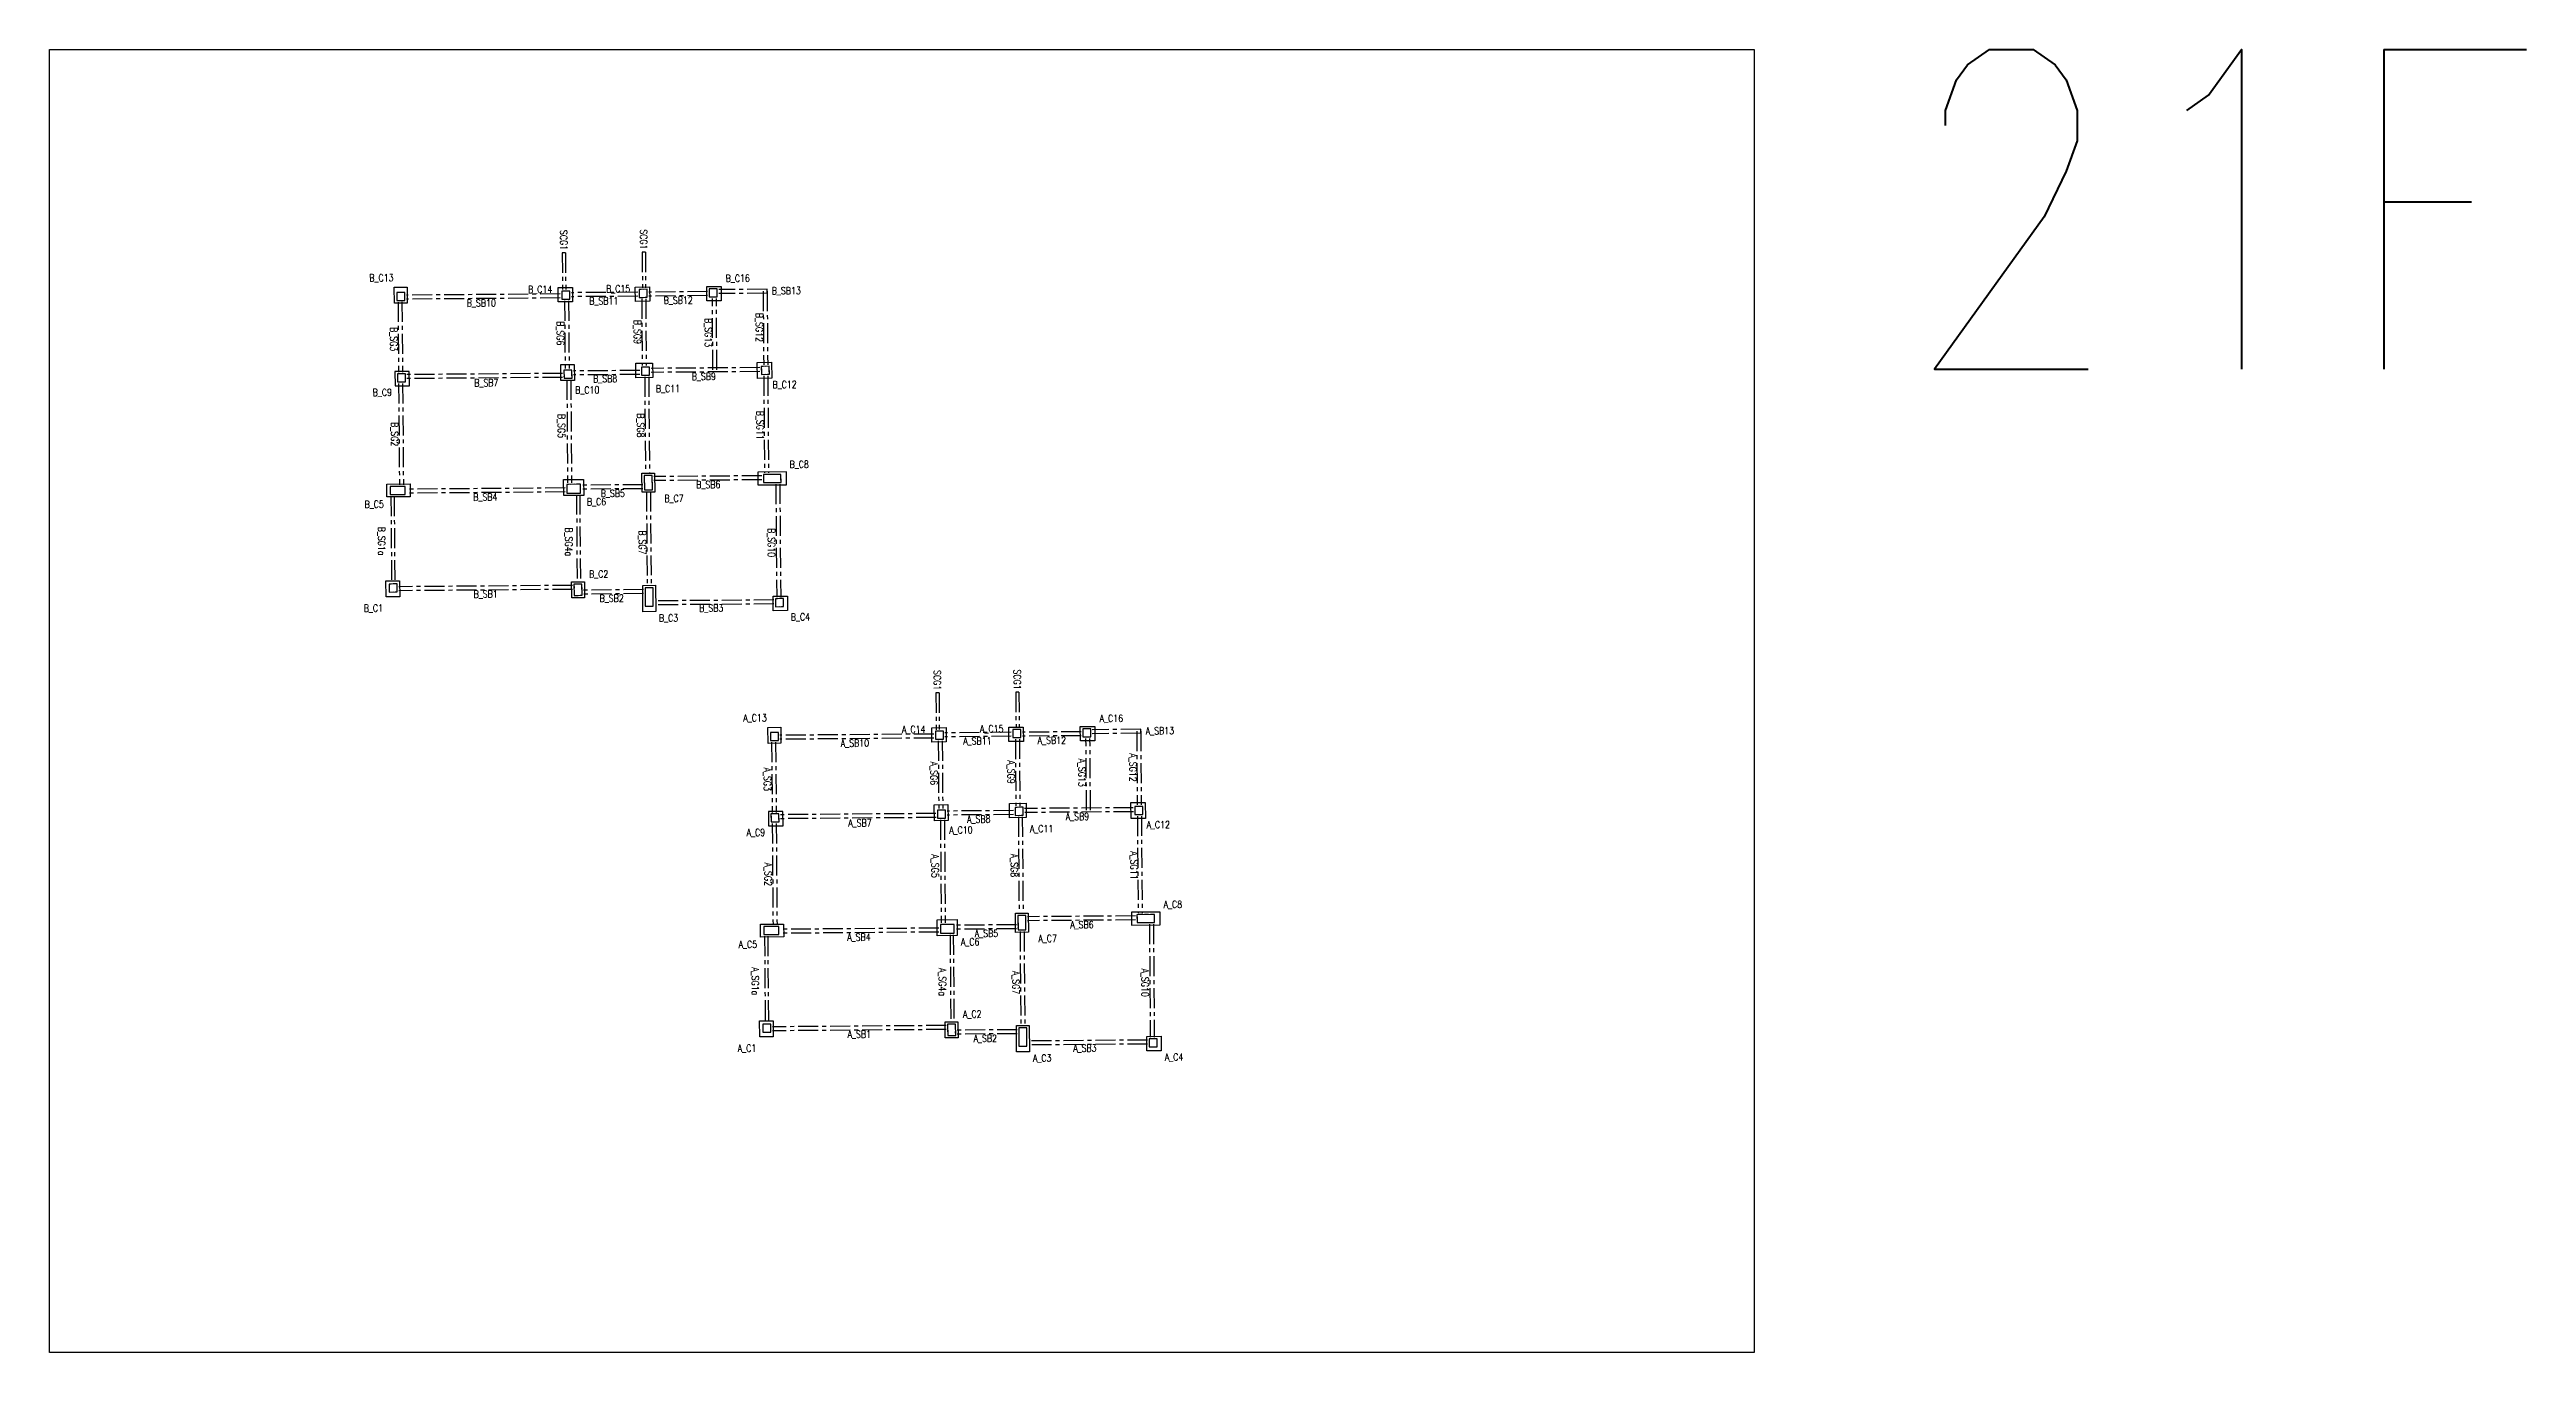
# Model space of a CAD drawing. Header units: millimetres. Extents: x 39613 to 69886, y 27475 to 191272.
# Drawn here: x 50002 to 65498, y 183116 to 191272 of the extents above; entities that cross this region are included whole.
import ezdxf
from ezdxf.enums import TextEntityAlignment as Align

# ---------------------------------------------------------------- set-up
doc = ezdxf.new("R2010")
doc.units = ezdxf.units.MM
doc.header["$LTSCALE"] = 100
doc.header["$MEASUREMENT"] = 0
doc.linetypes.add('CENTER', pattern=[2, 1.25, -0.25, 0.25, -0.25])
doc.linetypes.add('HIDDEN', pattern=[0.375, 0.25, -0.125])
for name, color, linetype in [('TC-COLUMN', 1, 'Continuous'), ('TC-TB', 2, 'Continuous'), ('TC-TC', 4, 'Continuous'), ('TC-虛鋼柱', 4, 'HIDDEN'), ('TC-鋼柱', 11, 'Continuous'), ('TC-鋼粱', 183, 'CENTER')]:
    doc.layers.add(name, color=color, linetype=linetype)
doc.styles.get("Standard").update_dxf_attribs({"font": 'txt.shx', "width": 0.8, "bigfont": 'ae.shx'})

msp = doc.modelspace()

# ---------------------------------------------------------------- linework, layer by layer
at = {"layer": 'Defpoints'}
msp.add_lwpolyline([(60666.19, 191271.8), (60666.19, 183116.43), (50001.56, 183116.43), (50001.56, 191271.8)], close=True, dxfattribs=at)
at = {"layer": 'TC-COLUMN'}
for points in [[(52158.43, 189783.68), (52238.42, 189784.29), (52239.19, 189684.29), (52159.19, 189683.68)], [(53273.3, 189782.24), (53274, 189692.24), (53184, 189691.55), (53183.31, 189781.55)], [(53665.85, 189785.25), (53755.85, 189785.95), (53756.54, 189695.95), (53666.54, 189695.26)], [(54112.73, 189788.69), (54202.73, 189789.38), (54203.42, 189699.38), (54113.42, 189698.69)], [(52163.17, 189166.51), (52253.16, 189167.2), (52252.47, 189257.2), (52162.47, 189256.51)], [(53284.57, 189300.31), (53285.33, 189200.31), (53200.34, 189199.66), (53199.57, 189299.66)], [(53775.04, 189218.58), (53670.04, 189217.77), (53669.35, 189307.77), (53774.35, 189308.57)], [(54429.36, 189313.38), (54519.35, 189314.07), (54520.12, 189214.08), (54430.12, 189213.39)], [(53787.3, 188621.15), (53788.22, 188501.16), (53708.22, 188500.54), (53707.3, 188620.54)], [(54432.28, 188626.09), (54432.89, 188546.1), (54612.89, 188547.49), (54612.27, 188627.49)], [(52111.78, 188551.28), (52256.78, 188552.4), (52257.39, 188472.4), (52112.4, 188471.28)], [(53217.6, 188579.78), (53342.59, 188580.74), (53343.36, 188480.74), (53218.37, 188479.78)], [(52191.43, 187946.81), (52192.2, 187846.82), (52107.2, 187846.16), (52106.43, 187946.16)], [(53267.51, 187940.14), (53347.51, 187940.75), (53348.28, 187840.76), (53268.28, 187840.14)], [(54528.25, 187849.32), (54618.24, 187850.01), (54618.93, 187760.01), (54528.94, 187759.32)], [(54495.86, 187029.05), (54575.85, 187029.66), (54576.62, 186929.66), (54496.62, 186929.05)], [(55610.73, 187027.61), (55611.43, 186937.61), (55521.43, 186936.92), (55520.74, 187026.92)], [(56003.28, 187030.62), (56093.28, 187031.32), (56093.97, 186941.32), (56003.97, 186940.63)], [(56450.16, 187034.06), (56540.16, 187034.75), (56540.85, 186944.75), (56450.85, 186944.06)], [(54500.6, 186411.88), (54590.59, 186412.57), (54589.9, 186502.57), (54499.91, 186501.88)], [(55622, 186545.68), (55622.76, 186445.68), (55537.77, 186445.03), (55537, 186545.03)], [(56112.47, 186463.95), (56007.47, 186463.14), (56006.78, 186553.14), (56111.78, 186553.94)], [(56766.79, 186558.75), (56856.78, 186559.44), (56857.55, 186459.45), (56767.55, 186458.76)], [(55555.03, 185825.15), (55680.02, 185826.11), (55680.79, 185726.11), (55555.8, 185725.15)], [(56124.73, 185866.52), (56125.65, 185746.53), (56045.65, 185745.91), (56044.73, 185865.91)], [(56769.71, 185871.46), (56770.32, 185791.47), (56950.32, 185792.86), (56949.7, 185872.85)], [(54449.21, 185796.65), (54594.21, 185797.77), (54594.82, 185717.77), (54449.83, 185716.65)], [(54528.86, 185192.18), (54529.63, 185092.19), (54444.63, 185091.53), (54443.86, 185191.53)], [(55604.94, 185185.51), (55684.94, 185186.12), (55685.71, 185086.13), (55605.71, 185085.51)], [(56865.68, 185094.69), (56955.67, 185095.38), (56956.36, 185005.38), (56866.37, 185004.69)]]:
    msp.add_lwpolyline(points, close=True, dxfattribs=at)
for points in [[(53712.83, 187917.75), (53792.83, 187918.37), (53794.1, 187753.37), (53714.1, 187752.76), (53712.83, 187917.75)], [(56050.26, 185163.12), (56130.26, 185163.74), (56131.53, 184998.74), (56051.53, 184998.13), (56050.26, 185163.12)]]:
    msp.add_lwpolyline(points, dxfattribs=at)
at = {"layer": 'TC-虛鋼柱'}
for points in [[(52174.06, 189701.29), (52224.06, 189701.68), (52223.67, 189751.68), (52173.68, 189751.29)], [(53206.36, 189709.22), (53256.36, 189709.61), (53255.98, 189759.61), (53205.98, 189759.22)], [(53691.35, 189720.45), (53741.35, 189720.83), (53740.97, 189770.83), (53690.97, 189770.45)], [(54128.23, 189723.8), (54178.23, 189724.19), (54177.84, 189774.19), (54127.85, 189773.8)], [(52177.97, 189191.62), (52227.97, 189192.01), (52227.59, 189242.01), (52177.59, 189241.62)], [(53220.22, 189214.81), (53270.22, 189215.2), (53269.84, 189265.2), (53219.84, 189264.81)], [(53704.92, 189233.04), (53754.92, 189233.42), (53754.54, 189283.42), (53704.54, 189283.04)], [(54454.93, 189238.58), (54504.93, 189238.96), (54504.55, 189288.96), (54454.55, 189288.58)], [(53723.1, 188515.66), (53773.1, 188516.04), (53772.41, 188606.04), (53722.41, 188605.65)], [(54577.77, 188562.21), (54577.39, 188612.21), (54467.39, 188611.36), (54467.78, 188561.36)], [(52132.28, 188486.44), (52227.28, 188487.17), (52226.9, 188537.17), (52131.9, 188536.44)], [(53238.25, 188494.93), (53323.25, 188495.58), (53322.82, 188550.58), (53237.83, 188549.93)], [(52126.97, 187876.32), (52176.97, 187876.7), (52176.58, 187926.7), (52126.58, 187926.32)], [(53283.16, 187855.26), (53333.16, 187855.64), (53332.62, 187925.64), (53282.63, 187925.26)], [(53728.83, 187787.86), (53778.83, 187788.25), (53777.95, 187903.24), (53727.95, 187902.86)], [(54543.74, 187784.44), (54593.74, 187784.82), (54593.36, 187834.82), (54543.36, 187834.44)], [(54511.49, 186946.66), (54561.49, 186947.05), (54561.1, 186997.05), (54511.11, 186996.66)], [(55543.79, 186954.59), (55593.79, 186954.98), (55593.41, 187004.98), (55543.41, 187004.59)], [(56028.78, 186965.82), (56078.78, 186966.2), (56078.4, 187016.2), (56028.4, 187015.82)], [(56465.66, 186969.17), (56515.66, 186969.56), (56515.27, 187019.56), (56465.28, 187019.17)], [(54515.4, 186436.99), (54565.4, 186437.38), (54565.02, 186487.38), (54515.02, 186486.99)], [(55557.65, 186460.18), (55607.65, 186460.57), (55607.27, 186510.57), (55557.27, 186510.18)], [(56042.35, 186478.41), (56092.35, 186478.79), (56091.97, 186528.79), (56041.97, 186528.41)], [(56792.36, 186483.95), (56842.36, 186484.33), (56841.98, 186534.33), (56791.98, 186533.95)], [(56060.54, 185761.03), (56110.53, 185761.41), (56109.84, 185851.41), (56059.84, 185851.02)], [(56915.2, 185807.58), (56914.82, 185857.58), (56804.82, 185856.73), (56805.21, 185806.73)], [(54469.71, 185731.81), (54564.71, 185732.54), (54564.33, 185782.54), (54469.33, 185781.81)], [(55575.68, 185740.3), (55660.68, 185740.95), (55660.26, 185795.95), (55575.26, 185795.3)], [(54464.4, 185121.69), (54514.4, 185122.07), (54514.01, 185172.07), (54464.01, 185171.69)], [(55620.59, 185100.63), (55670.59, 185101.01), (55670.05, 185171.01), (55620.06, 185170.63)], [(56066.26, 185033.23), (56116.26, 185033.62), (56115.38, 185148.61), (56065.38, 185148.23)], [(56881.17, 185029.81), (56931.17, 185030.19), (56930.79, 185080.19), (56880.79, 185079.81)]]:
    msp.add_lwpolyline(points, close=True, dxfattribs=at)
at = {"layer": 'TC-鋼柱'}
for points in [[(52174.06, 189701.29), (52224.06, 189701.68), (52223.67, 189751.68), (52173.68, 189751.29)], [(53206.36, 189709.22), (53256.36, 189709.61), (53255.98, 189759.61), (53205.98, 189759.22)], [(53691.35, 189720.45), (53741.35, 189720.83), (53740.97, 189770.83), (53690.97, 189770.45)], [(54128.23, 189723.8), (54178.23, 189724.19), (54177.84, 189774.19), (54127.85, 189773.8)], [(52177.97, 189191.62), (52227.97, 189192.01), (52227.59, 189242.01), (52177.59, 189241.62)], [(53220.22, 189214.81), (53270.22, 189215.2), (53269.84, 189265.2), (53219.84, 189264.81)], [(53704.92, 189233.04), (53754.92, 189233.42), (53754.54, 189283.42), (53704.54, 189283.04)], [(54454.93, 189238.58), (54504.93, 189238.96), (54504.55, 189288.96), (54454.55, 189288.58)], [(53723.1, 188515.66), (53773.1, 188516.04), (53772.41, 188606.04), (53722.41, 188605.65)], [(54577.77, 188562.21), (54577.39, 188612.21), (54467.39, 188611.36), (54467.78, 188561.36)], [(52132.28, 188486.44), (52227.28, 188487.17), (52226.9, 188537.17), (52131.9, 188536.44)], [(53238.25, 188494.93), (53323.25, 188495.58), (53322.82, 188550.58), (53237.83, 188549.93)], [(52126.97, 187876.32), (52176.97, 187876.7), (52176.58, 187926.7), (52126.58, 187926.32)], [(53283.16, 187855.26), (53333.16, 187855.64), (53332.62, 187925.64), (53282.63, 187925.26)], [(53728.83, 187787.86), (53778.83, 187788.25), (53777.95, 187903.24), (53727.95, 187902.86)], [(54543.74, 187784.44), (54593.74, 187784.82), (54593.36, 187834.82), (54543.36, 187834.44)], [(54511.49, 186946.66), (54561.49, 186947.05), (54561.1, 186997.05), (54511.11, 186996.66)], [(55543.79, 186954.59), (55593.79, 186954.98), (55593.41, 187004.98), (55543.41, 187004.59)], [(56028.78, 186965.82), (56078.78, 186966.2), (56078.4, 187016.2), (56028.4, 187015.82)], [(56465.66, 186969.17), (56515.66, 186969.56), (56515.27, 187019.56), (56465.28, 187019.17)], [(54515.4, 186436.99), (54565.4, 186437.38), (54565.02, 186487.38), (54515.02, 186486.99)], [(55557.65, 186460.18), (55607.65, 186460.57), (55607.27, 186510.57), (55557.27, 186510.18)], [(56042.35, 186478.41), (56092.35, 186478.79), (56091.97, 186528.79), (56041.97, 186528.41)], [(56792.36, 186483.95), (56842.36, 186484.33), (56841.98, 186534.33), (56791.98, 186533.95)], [(56060.54, 185761.03), (56110.53, 185761.41), (56109.84, 185851.41), (56059.84, 185851.02)], [(56915.2, 185807.58), (56914.82, 185857.58), (56804.82, 185856.73), (56805.21, 185806.73)], [(54469.71, 185731.81), (54564.71, 185732.54), (54564.33, 185782.54), (54469.33, 185781.81)], [(55575.68, 185740.3), (55660.68, 185740.95), (55660.26, 185795.95), (55575.26, 185795.3)], [(54464.4, 185121.69), (54514.4, 185122.07), (54514.01, 185172.07), (54464.01, 185171.69)], [(55620.59, 185100.63), (55670.59, 185101.01), (55670.05, 185171.01), (55620.06, 185170.63)], [(56066.26, 185033.23), (56116.26, 185033.62), (56115.38, 185148.61), (56065.38, 185148.23)], [(56881.17, 185029.81), (56931.17, 185030.19), (56930.79, 185080.19), (56880.79, 185079.81)]]:
    msp.add_lwpolyline(points, close=True, dxfattribs=at)
at = {"layer": 'TC-鋼粱'}
for p, q in [((53229.13, 189999.42), (53209.14, 189999.27)), ((53209.14, 189999.27), (53210.9, 189769.26)), ((53229.13, 189999.42), (53230.9, 189769.41)), ((53729.18, 190003.26), (53709.18, 190003.11)), ((53709.18, 190003.11), (53710.89, 189780.6)), ((53729.18, 190003.26), (53730.89, 189780.75)), ((52181.64, 189691.35), (52185.01, 189251.68)), ((52206.64, 189691.54), (52210.01, 189251.87)), ((53196.11, 189741.65), (52233.81, 189734.25)), ((53196.31, 189716.65), (52234, 189709.26)), ((53223.91, 189699.36), (53227.17, 189274.87)), ((53248.91, 189699.55), (53252.17, 189275.06)), ((53681.1, 189752.87), (53266.05, 189749.68)), ((53681.29, 189727.87), (53266.25, 189724.68)), ((53706.43, 189710.56), (53709.63, 189293.08)), ((53731.43, 189710.76), (53734.63, 189293.27)), ((54117.98, 189756.23), (53751.1, 189753.41)), ((54118.17, 189731.23), (53751.29, 189728.41)), ((54151.74, 189266.25), (54148.31, 189713.96)), ((54176.74, 189266.44), (54173.31, 189714.15)), ((54490.84, 189771.59), (54187.88, 189769.26)), ((54491.03, 189746.59), (54188.07, 189744.26)), ((54465.94, 189758.9), (54469.47, 189298.69)), ((54491.03, 189746.59), (54490.84, 189771.59)), ((54490.94, 189759.09), (54494.47, 189298.88)), ((53209.99, 189244.55), (52237.63, 189237.08)), ((53210.18, 189219.55), (52237.82, 189212.08)), ((53694.69, 189262.96), (53279.88, 189259.77)), ((53694.89, 189237.96), (53280.07, 189234.78)), ((53725.17, 189223.19), (53729.84, 188615.71)), ((53750.17, 189223.39), (53754.84, 188615.9)), ((54444.61, 189281), (53764.6, 189275.78)), ((54444.8, 189256), (53764.79, 189250.78)), ((54470.01, 189228.69), (54474.67, 188621.42)), ((54495.01, 189228.88), (54499.67, 188621.61)), ((52185.55, 189181.68), (52190.43, 188546.89)), ((52210.55, 189181.87), (52215.42, 188547.08)), ((53237.8, 189204.95), (53242.75, 188559.97)), ((53262.8, 189205.14), (53267.75, 188560.16)), ((54457.45, 188603.79), (53782.47, 188598.6)), ((52137.36, 188476.48), (52141.51, 187936.43)), ((52157.36, 188476.63), (52161.51, 187936.58)), ((53228, 188527.35), (52237.03, 188519.74)), ((53228.19, 188502.35), (52237.22, 188494.74)), ((53298.32, 188485.39), (53302.55, 187935.41)), ((53318.32, 188485.55), (53322.55, 187935.56)), ((53712.86, 188548.08), (53332.87, 188545.16)), ((53713.05, 188523.08), (53333.06, 188520.16)), ((53735.82, 188505.62), (53740.37, 187912.95)), ((53760.82, 188505.81), (53765.37, 187913.15)), ((54457.64, 188578.79), (53782.66, 188573.6)), ((54545.35, 188551.96), (54550.78, 187844.49)), ((54570.35, 188552.15), (54575.78, 187844.68)), ((53272.68, 187917.68), (52186.72, 187909.34)), ((53272.88, 187892.68), (52186.91, 187884.34)), ((53718.04, 187891.1), (53342.91, 187888.22)), ((53718.23, 187866.1), (53343.1, 187863.22)), ((54533.42, 187826.55), (53788.58, 187820.83)), ((54533.61, 187801.55), (53788.77, 187795.83)), ((55566.56, 187244.79), (55546.57, 187244.64)), ((55546.57, 187244.64), (55548.33, 187014.63)), ((55566.56, 187244.79), (55568.33, 187014.78)), ((56066.61, 187248.63), (56046.61, 187248.48)), ((56046.61, 187248.48), (56048.32, 187025.97)), ((56066.61, 187248.63), (56068.32, 187026.12)), ((54519.07, 186936.72), (54522.44, 186497.05)), ((54544.07, 186936.91), (54547.44, 186497.24)), ((55533.54, 186987.02), (54571.24, 186979.62)), ((55533.74, 186962.02), (54571.43, 186954.63)), ((55561.34, 186944.73), (55564.6, 186520.24)), ((55586.34, 186944.92), (55589.6, 186520.43)), ((56018.53, 186998.24), (55603.48, 186995.05)), ((56018.72, 186973.24), (55603.68, 186970.05)), ((56043.86, 186955.93), (56047.06, 186538.45)), ((56068.86, 186956.13), (56072.06, 186538.64)), ((56455.41, 187001.6), (56088.53, 186998.78)), ((56455.6, 186976.6), (56088.72, 186973.78)), ((56489.17, 186511.62), (56485.74, 186959.33)), ((56514.17, 186511.81), (56510.74, 186959.52)), ((56828.27, 187016.96), (56525.31, 187014.63)), ((56828.46, 186991.96), (56525.5, 186989.63)), ((56803.37, 187004.27), (56806.9, 186544.06)), ((56828.46, 186991.96), (56828.27, 187016.96)), ((56828.37, 187004.46), (56831.9, 186544.25)), ((54522.98, 186427.05), (54527.86, 185792.26)), ((54547.98, 186427.24), (54552.85, 185792.45)), ((55547.42, 186489.92), (54575.06, 186482.45)), ((55547.61, 186464.92), (54575.25, 186457.45)), ((55575.23, 186450.32), (55580.18, 185805.34)), ((55600.23, 186450.51), (55605.18, 185805.53)), ((56032.12, 186508.33), (55617.31, 186505.14)), ((56032.32, 186483.33), (55617.5, 186480.15)), ((56062.6, 186468.56), (56067.27, 185861.08)), ((56087.6, 186468.76), (56092.27, 185861.27)), ((56782.04, 186526.37), (56102.03, 186521.15)), ((56782.23, 186501.37), (56102.22, 186496.15)), ((56807.44, 186474.06), (56812.1, 185866.79)), ((56832.44, 186474.25), (56837.1, 185866.98)), ((56794.88, 185849.16), (56119.9, 185843.97)), ((56795.07, 185824.16), (56120.09, 185818.97)), ((54474.79, 185721.85), (54478.94, 185181.8)), ((54494.79, 185722), (54498.94, 185181.95)), ((55565.43, 185772.72), (54574.46, 185765.11)), ((55565.62, 185747.72), (54574.65, 185740.11)), ((55635.76, 185730.76), (55639.98, 185180.78)), ((55655.75, 185730.92), (55659.98, 185180.93)), ((56050.29, 185793.45), (55670.3, 185790.53)), ((56050.48, 185768.45), (55670.49, 185765.53)), ((56073.25, 185750.99), (56077.8, 185158.32)), ((56098.25, 185751.18), (56102.8, 185158.52)), ((56882.78, 185797.33), (56888.21, 185089.86)), ((56907.78, 185797.52), (56913.21, 185090.05)), ((55610.11, 185163.05), (54524.15, 185154.71)), ((55610.31, 185138.05), (54524.34, 185129.71)), ((56055.47, 185136.47), (55680.34, 185133.59)), ((56055.66, 185111.47), (55680.53, 185108.59)), ((56870.85, 185071.92), (56126.01, 185066.2)), ((56871.04, 185046.92), (56126.2, 185041.2))]:
    msp.add_line(p, q, dxfattribs=at)

# ---------------------------------------------------------------- texts
at = {"layer": 'Defpoints', "color": 3, "width": 0.8}
msp.add_text('21F', height=2000, rotation=360, dxfattribs=at).set_placement((61589.25, 191271.8), align=Align.TOP_LEFT)
at = {"layer": 'TC-TB', "width": 0.8}
for s, rotation, p in [('SCG1', 270.440027, (53718.57, 190083.19)), ('SCG1', 270.440027, (53218.52, 190079.35)), ('B_SB10', 0.440027, (52702.86, 189685.36)), ('B_SB11', 0.440027, (53468.98, 189698.74)), ('B_SB12', 0.440027, (53934.94, 189702.32)), ('B_SB13', 0.440027, (54610.95, 189762.51)), ('B_SG3', 270, (52155.92, 189458.81)), ('B_SG6', 270, (53197.98, 189495.65)), ('B_SG9', 270, (53680.51, 189504.11)), ('B_SG13', 270, (54123.05, 189499.9)), ('B_SG12', 270, (54442.67, 189532.45)), ('B_SB8', 0.440027, (53477.67, 189211.43)), ('B_SB9', 0.440027, (54095, 189225.81)), ('B_SB7', 0.440027, (52734.23, 189185.9)), ('B_SG2', 270, (52160.49, 188864.07)), ('B_SG5', 270, (53205.02, 188915.44)), ('B_SG8', 270, (53700, 188919.24)), ('B_SG11', 270, (54447.38, 188919.86)), ('B_SB4', 0.440027, (52727.92, 188471.01)), ('B_SB5', 0.440027, (53525.76, 188494.14)), ('B_SB6', 0.440027, (54122.86, 188548.72)), ('B_SG1a', 270, (52079.52, 188194.74)), ('B_SG4a', 270, (53250.59, 188190.02)), ('B_SG7', 270, (53710.77, 188186.58)), ('B_SG10', 270, (54518.16, 188185.5)), ('B_SB1', 0.440027, (52730.09, 187863.45)), ('B_SB2', 0.440027, (53518.38, 187837.06)), ('B_SB3', 0.440027, (54141.37, 187776.04)), ('SCG1', 270.440027, (55555.95, 187324.71)), ('SCG1', 270.440027, (56056, 187328.56)), ('A_SB10', 0.440027, (55040.29, 186930.73)), ('A_SB11', 0.440027, (55806.41, 186944.11)), ('A_SB12', 0.440027, (56272.37, 186947.69)), ('A_SB13', 0.440027, (56948.38, 187007.88)), ('A_SG3', 270, (54493.35, 186704.17)), ('A_SG6', 270, (55535.41, 186741.02)), ('A_SG9', 270, (56017.94, 186749.48)), ('A_SG13', 270, (56460.48, 186745.27)), ('A_SG12', 270, (56780.1, 186777.82)), ('A_SB7', 0.440027, (55071.66, 186431.27)), ('A_SB8', 0.440027, (55815.11, 186454.66)), ('A_SB9', 0.440027, (56432.43, 186471.18)), ('A_SG2', 270, (54497.92, 186109.44)), ('A_SG5', 270, (55542.45, 186160.81)), ('A_SG8', 270, (56037.44, 186164.61)), ('A_SG11', 270, (56787.31, 186165.25)), ('A_SB6', 0.440027, (56460.29, 185794.09)), ('A_SB4', 0.440027, (55065.35, 185716.38)), ('A_SB5', 0.440027, (55863.19, 185739.51)), ('A_SG1a', 270, (54416.95, 185440.11)), ('A_SG4a', 270, (55588.02, 185435.39)), ('A_SG7', 270, (56048.2, 185431.95)), ('A_SG10', 270, (56855.59, 185430.87)), ('A_SB1', 0.440027, (55067.52, 185108.82)), ('A_SB2', 0.440027, (55855.81, 185082.43)), ('A_SB3', 0.440027, (56478.8, 185021.41))]:
    msp.add_text(s, height=45, rotation=rotation, dxfattribs=at).set_placement(p, align=Align.MIDDLE_CENTER)
at = {"layer": 'TC-TC', "width": 0.8}
for s, p in [('B_C13', (52077.97, 189843.06)), ('B_C16', (54307.34, 189840.18)), ('B_C14', (53070.89, 189770.68)), ('B_C15', (53558.93, 189774.43)), ('B_C9', (52083.48, 189125.9)), ('B_C10', (53365.79, 189140.93)), ('B_C11', (53870.57, 189149.31)), ('B_C12', (54600.43, 189174.69)), ('B_C8', (54691.9, 188675.6)), ('B_C5', (52032.75, 188425.67)), ('B_C6', (53423.67, 188441.35)), ('B_C7', (53908.52, 188462.08)), ('B_C2', (53437.14, 187988.93)), ('B_C1', (52027.74, 187775.55)), ('B_C3', (53874.4, 187713.99)), ('B_C4', (54699.24, 187720.32)), ('A_C13', (54415.4, 187088.43)), ('A_C15', (55896.36, 187019.8)), ('A_C16', (56644.77, 187085.55)), ('A_C14', (55408.32, 187016.05)), ('A_C12', (56937.86, 186420.06)), ('A_C9', (54420.91, 186371.27)), ('A_C10', (55703.22, 186386.3)), ('A_C11', (56208, 186394.68)), ('A_C8', (57029.33, 185920.97)), ('A_C5', (54370.18, 185671.04)), ('A_C6', (55761.1, 185686.72)), ('A_C7', (56245.95, 185707.45)), ('A_C2', (55774.57, 185234.3)), ('A_C1', (54365.17, 185020.92)), ('A_C3', (56211.83, 184959.36)), ('A_C4', (57036.67, 184965.69))]:
    msp.add_text(s, height=45, rotation=0.440027, dxfattribs=at).set_placement(p, align=Align.MIDDLE_CENTER)

doc.saveas('drawing.dxf')
